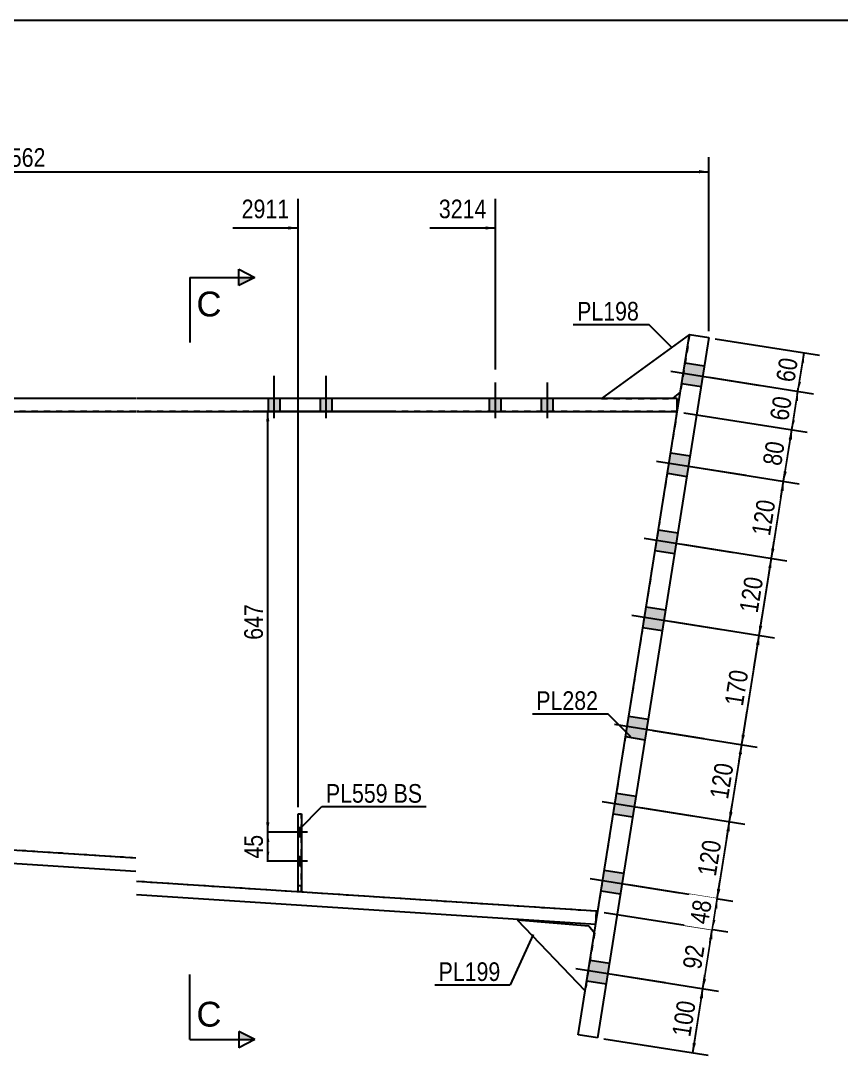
# Model space of a CAD drawing. Header units: millimetres. Extents: x -35 to 367, y -174 to 103.
# Drawn here: x 103.5 to 229.6, y -56.5 to 102.6 of the extents above; entities that cross this region are included whole.
import ezdxf

# ---------------------------------------------------------------- set-up
doc = ezdxf.new("R2010")
doc.units = ezdxf.units.MM
doc.linetypes.add('DXK_LINE_DOT1', pattern=[1.8814, 0.9407, -0.9407])
doc.linetypes.add('DXK_LINE_DOT2', pattern=[3.9198, 1.9599, -1.9599])
doc.styles.add('Arial', font='ARIAL.TTF', dxfattribs={"height": 0.2})
doc.styles.add('Arial Narrow', font='ARIALN.TTF', dxfattribs={"height": 0.2})

# ---------------------------------------------------------------- blocks, each defined once
blk = doc.blocks.new('Unknown-627307464-1210')
at = {"color": 5, "linetype": 'Continuous'}
blk.add_line((367.12, 102.62), (-32.88, 102.62), dxfattribs=at)
blk = doc.blocks.new('Part-627307464-1300 - 1231')
at = {"color": 2, "linetype": 'Continuous'}
for p, q in [((206.28, 54.38), (192.71, 44.5)), ((206.27, 54.35), (206.28, 54.38)), ((203.71, 44.5), (204.86, 45.49))]:
    blk.add_line(p, q, dxfattribs=at)
at = {"color": 7, "linetype": 'DXK_LINE_DOT1'}
for p, q in [((206.28, 54.38), (204.86, 45.49)), ((192.71, 44.5), (203.71, 44.5))]:
    blk.add_line(p, q, dxfattribs=at)
blk = doc.blocks.new('Part-627307464-1256 - 1231')
at = {"color": 2, "linetype": 'Continuous'}
for p, q in [((70.63, 44.5), (0, 44.5)), ((0, 44.5), (0, 42.5)), ((121.13, 44.5), (70.73, 44.5)), ((204.39, 44.5), (121.23, 44.5)), ((204.39, 42.5), (204.39, 44.5)), ((0, 42.5), (70.63, 42.5)), ((70.73, 42.5), (121.13, 42.5)), ((121.23, 42.5), (204.39, 42.5))]:
    blk.add_line(p, q, dxfattribs=at)
blk = doc.blocks.new('Part-627307464-1278 - 1231')
at = {"color": 2, "linetype": 'Continuous'}
for p, q in [((189.15, -53.3), (206.27, 54.35)), ((206.27, 54.35), (209.23, 53.88)), ((209.23, 53.88), (192.12, -53.77)), ((192.12, -53.77), (189.15, -53.3))]:
    blk.add_line(p, q, dxfattribs=at)
blk = doc.blocks.new('Part-627307464-1322 - 1231')
at = {"color": 2, "linetype": 'Continuous'}
for p, q in [((190.22, -46.58), (179.83, -35.7)), ((190.8, -36.62), (179.83, -35.7)), ((191.64, -37.69), (190.8, -36.62))]:
    blk.add_line(p, q, dxfattribs=at)
at = {"color": 7, "linetype": 'DXK_LINE_DOT1'}
blk.add_line((191.64, -37.69), (190.22, -46.58), dxfattribs=at)
blk = doc.blocks.new('Bolt-627307464-1468 - 1231')
at = {"linetype": 'Continuous'}
for points in [[(175.53, 42.5), (177.33, 42.5), (177.33, 44.5), (175.53, 44.5)], [(175.53, 42.5), (177.33, 42.5), (177.33, 44.5), (175.53, 44.5)], [(183.53, 42.5), (185.33, 42.5), (185.33, 44.5), (183.53, 44.5)], [(183.53, 42.5), (185.33, 42.5), (185.33, 44.5), (183.53, 44.5)]]:
    blk.add_hatch(color=3, dxfattribs=at).paths.add_polyline_path(points)
at = {"color": 3, "linetype": 'Continuous'}
for p, q in [((176.43, 41.5), (176.43, 47)), ((176.43, 41.5), (176.43, 47)), ((184.43, 41.5), (184.43, 47)), ((184.43, 41.5), (184.43, 47)), ((175.53, 42.5), (175.53, 44.5)), ((175.53, 42.5), (175.53, 44.5)), ((177.33, 42.5), (177.33, 44.5)), ((177.33, 42.5), (177.33, 44.5)), ((183.53, 42.5), (183.53, 44.5)), ((183.53, 42.5), (183.53, 44.5)), ((185.33, 42.5), (185.33, 44.5)), ((185.33, 42.5), (185.33, 44.5))]:
    blk.add_line(p, q, dxfattribs=at)
blk = doc.blocks.new('Bolt-627307464-1470 - 1231')
at = {"linetype": 'Continuous'}
for points in [[(205.58, 50.01), (205.08, 46.85), (208.04, 46.37), (208.54, 49.53)], [(205.58, 50.01), (205.08, 46.85), (208.04, 46.37), (208.54, 49.53)], [(205.58, 50.01), (205.08, 46.85), (208.04, 46.37), (208.54, 49.53)], [(205.58, 50.01), (205.08, 46.85), (208.04, 46.37), (208.54, 49.53)], [(203.38, 36.18), (202.88, 33.02), (205.84, 32.55), (206.34, 35.71)], [(203.38, 36.18), (202.88, 33.02), (205.84, 32.55), (206.34, 35.71)], [(203.38, 36.18), (202.88, 33.02), (205.84, 32.55), (206.34, 35.71)], [(203.38, 36.18), (202.88, 33.02), (205.84, 32.55), (206.34, 35.71)], [(201.5, 24.33), (201, 21.17), (203.96, 20.7), (204.46, 23.86)], [(201.5, 24.33), (201, 21.17), (203.96, 20.7), (204.46, 23.86)], [(201.5, 24.33), (201, 21.17), (203.96, 20.7), (204.46, 23.86)], [(201.5, 24.33), (201, 21.17), (203.96, 20.7), (204.46, 23.86)], [(199.61, 12.48), (199.11, 9.32), (202.07, 8.85), (202.58, 12.01)], [(199.61, 12.48), (199.11, 9.32), (202.07, 8.85), (202.58, 12.01)], [(199.61, 12.48), (199.11, 9.32), (202.07, 8.85), (202.58, 12.01)], [(199.61, 12.48), (199.11, 9.32), (202.07, 8.85), (202.58, 12.01)], [(196.94, -4.31), (196.44, -7.47), (199.4, -7.94), (199.91, -4.78)], [(196.94, -4.31), (196.44, -7.47), (199.4, -7.94), (199.91, -4.78)], [(196.94, -4.31), (196.44, -7.47), (199.4, -7.94), (199.91, -4.78)], [(196.94, -4.31), (196.44, -7.47), (199.4, -7.94), (199.91, -4.78)], [(195.06, -16.16), (194.56, -19.32), (197.52, -19.79), (198.02, -16.63)], [(195.06, -16.16), (194.56, -19.32), (197.52, -19.79), (198.02, -16.63)], [(195.06, -16.16), (194.56, -19.32), (197.52, -19.79), (198.02, -16.63)], [(195.06, -16.16), (194.56, -19.32), (197.52, -19.79), (198.02, -16.63)], [(193.17, -28.01), (192.67, -31.17), (195.63, -31.65), (196.14, -28.49)], [(193.17, -28.01), (192.67, -31.17), (195.63, -31.65), (196.14, -28.49)], [(193.17, -28.01), (192.67, -31.17), (195.63, -31.65), (196.14, -28.49)], [(193.17, -28.01), (192.67, -31.17), (195.63, -31.65), (196.14, -28.49)], [(190.98, -41.84), (190.47, -45), (193.44, -45.47), (193.94, -42.31)], [(190.98, -41.84), (190.47, -45), (193.44, -45.47), (193.94, -42.31)], [(190.98, -41.84), (190.47, -45), (193.44, -45.47), (193.94, -42.31)], [(190.98, -41.84), (190.47, -45), (193.44, -45.47), (193.94, -42.31)]]:
    blk.add_hatch(color=3, dxfattribs=at).paths.add_polyline_path(points)
at = {"color": 3, "linetype": 'Continuous'}
for p, q in [((205.58, 50.01), (208.54, 49.53)), ((205.58, 50.01), (208.54, 49.53)), ((205.58, 50.01), (208.54, 49.53)), ((205.58, 50.01), (208.54, 49.53)), ((203.38, 48.74), (217.18, 46.54)), ((203.38, 48.74), (217.18, 46.54)), ((203.38, 48.74), (217.18, 46.54)), ((203.38, 48.74), (217.18, 46.54)), ((205.08, 46.85), (208.04, 46.37)), ((205.08, 46.85), (208.04, 46.37)), ((205.08, 46.85), (208.04, 46.37)), ((205.08, 46.85), (208.04, 46.37)), ((203.38, 36.18), (206.34, 35.71)), ((203.38, 36.18), (206.34, 35.71)), ((203.38, 36.18), (206.34, 35.71)), ((203.38, 36.18), (206.34, 35.71)), ((201.18, 34.91), (214.98, 32.71)), ((201.18, 34.91), (214.98, 32.71)), ((201.18, 34.91), (214.98, 32.71)), ((201.18, 34.91), (214.98, 32.71)), ((202.88, 33.02), (205.84, 32.55)), ((202.88, 33.02), (205.84, 32.55)), ((202.88, 33.02), (205.84, 32.55)), ((202.88, 33.02), (205.84, 32.55)), ((201.5, 24.33), (204.46, 23.86)), ((201.5, 24.33), (204.46, 23.86)), ((201.5, 24.33), (204.46, 23.86)), ((201.5, 24.33), (204.46, 23.86)), ((199.3, 23.06), (213.1, 20.86)), ((199.3, 23.06), (213.1, 20.86)), ((199.3, 23.06), (213.1, 20.86)), ((199.3, 23.06), (213.1, 20.86)), ((201, 21.17), (203.96, 20.7)), ((201, 21.17), (203.96, 20.7)), ((201, 21.17), (203.96, 20.7)), ((201, 21.17), (203.96, 20.7)), ((197.41, 11.21), (211.21, 9.01)), ((197.41, 11.21), (211.21, 9.01)), ((197.41, 11.21), (211.21, 9.01)), ((197.41, 11.21), (211.21, 9.01)), ((199.61, 12.48), (202.58, 12.01)), ((199.61, 12.48), (202.58, 12.01)), ((199.61, 12.48), (202.58, 12.01)), ((199.61, 12.48), (202.58, 12.01)), ((199.11, 9.32), (202.07, 8.85)), ((199.11, 9.32), (202.07, 8.85)), ((199.11, 9.32), (202.07, 8.85)), ((199.11, 9.32), (202.07, 8.85)), ((196.94, -4.31), (199.91, -4.78)), ((196.94, -4.31), (199.91, -4.78)), ((196.94, -4.31), (199.91, -4.78)), ((196.94, -4.31), (199.91, -4.78)), ((194.74, -5.58), (208.54, -7.78)), ((194.74, -5.58), (208.54, -7.78)), ((194.74, -5.58), (208.54, -7.78)), ((194.74, -5.58), (208.54, -7.78)), ((196.44, -7.47), (199.4, -7.94)), ((196.44, -7.47), (199.4, -7.94)), ((196.44, -7.47), (199.4, -7.94)), ((196.44, -7.47), (199.4, -7.94)), ((192.86, -17.43), (206.66, -19.63)), ((192.86, -17.43), (206.66, -19.63)), ((192.86, -17.43), (206.66, -19.63)), ((192.86, -17.43), (206.66, -19.63)), ((195.06, -16.16), (198.02, -16.63)), ((195.06, -16.16), (198.02, -16.63)), ((195.06, -16.16), (198.02, -16.63)), ((195.06, -16.16), (198.02, -16.63)), ((194.56, -19.32), (197.52, -19.79)), ((194.56, -19.32), (197.52, -19.79)), ((194.56, -19.32), (197.52, -19.79)), ((194.56, -19.32), (197.52, -19.79)), ((193.17, -28.01), (196.14, -28.49)), ((193.17, -28.01), (196.14, -28.49)), ((193.17, -28.01), (196.14, -28.49)), ((193.17, -28.01), (196.14, -28.49)), ((190.97, -29.28), (204.77, -31.48)), ((190.97, -29.28), (204.77, -31.48)), ((190.97, -29.28), (204.77, -31.48)), ((190.97, -29.28), (204.77, -31.48)), ((192.67, -31.17), (195.63, -31.65)), ((192.67, -31.17), (195.63, -31.65)), ((192.67, -31.17), (195.63, -31.65)), ((192.67, -31.17), (195.63, -31.65)), ((190.98, -41.84), (193.94, -42.31)), ((190.98, -41.84), (193.94, -42.31)), ((190.98, -41.84), (193.94, -42.31)), ((190.98, -41.84), (193.94, -42.31)), ((188.77, -43.11), (202.58, -45.3)), ((188.77, -43.11), (202.58, -45.3)), ((188.77, -43.11), (202.58, -45.3)), ((188.77, -43.11), (202.58, -45.3)), ((190.47, -45), (193.44, -45.47)), ((190.47, -45), (193.44, -45.47)), ((190.47, -45), (193.44, -45.47)), ((190.47, -45), (193.44, -45.47))]:
    blk.add_line(p, q, dxfattribs=at)
blk = doc.blocks.new('Part-627307464-1410 - 1231')
at = {"color": 2, "linetype": 'Continuous'}
for p, q in [((-0.13, -14.5), (0, -12.5)), ((70.63, -17.07), (0, -12.5)), ((-0.13, -14.5), (70.63, -19.08)), ((121.13, -26.14), (70.73, -22.88)), ((70.73, -24.88), (121.13, -28.15)), ((191.96, -34.32), (121.23, -29.74)), ((121.23, -31.75), (191.84, -36.32)), ((191.84, -36.32), (191.96, -34.32))]:
    blk.add_line(p, q, dxfattribs=at)
blk = doc.blocks.new('Bolt-627307464-1474 - 1231')
at = {"color": 3, "linetype": 'DXK_LINE_DOT2'}
for p, q in [((146.61, -21.47), (146.11, -21.47)), ((147.41, -22.17), (146.11, -22.17)), ((146.61, -22.87), (146.11, -22.87)), ((146.61, -25.94), (146.11, -25.94)), ((147.41, -26.64), (146.11, -26.64)), ((146.61, -27.34), (146.11, -27.34))]:
    blk.add_line(p, q, dxfattribs=at)
blk = doc.blocks.new('Part-627307464-1459 - 1231')
at = {"color": 7, "linetype": 'DXK_LINE_DOT1'}
for p, q in [((146.11, -31.34), (146.11, -19.34)), ((146.11, -19.34), (146.61, -19.34)), ((146.61, -31.34), (146.61, -19.34)), ((146.11, -30.34), (146.61, -30.34)), ((146.61, -31.34), (146.11, -31.34))]:
    blk.add_line(p, q, dxfattribs=at)
blk = doc.blocks.new('Part-627307464-1464 - 1231')
at = {"color": 2, "linetype": 'Continuous'}
for p, q in [((146.11, -31.34), (146.11, -19.34)), ((146.11, -19.34), (146.61, -19.34)), ((146.61, -19.34), (146.61, -31.34)), ((146.61, -31.34), (146.11, -31.34))]:
    blk.add_line(p, q, dxfattribs=at)
blk = doc.blocks.new('Part-627307464-1465 - 1231')
at = {"color": 7, "linetype": 'DXK_LINE_DOT1'}
for p, q in [((0, 42.5), (0, -12.5)), ((70.63, 42.5), (0, 42.5)), ((121.13, 42.5), (70.73, 42.5)), ((204.39, 42.5), (121.23, 42.5)), ((192.17, -34.34), (204.39, 42.5)), ((70.63, -17.07), (0, -12.5)), ((121.13, -26.14), (70.73, -22.88)), ((191.96, -34.32), (121.23, -29.74))]:
    blk.add_line(p, q, dxfattribs=at)
at = {"color": 2, "linetype": 'Continuous'}
blk.add_line((192.17, -34.34), (191.96, -34.32), dxfattribs=at)
blk = doc.blocks.new('Bolt-627307464-1469 - 1231')
at = {"linetype": 'Continuous'}
for points in [[(141.53, 42.5), (143.33, 42.5), (143.33, 44.5), (141.53, 44.5)], [(141.53, 42.5), (143.33, 42.5), (143.33, 44.5), (141.53, 44.5)], [(149.53, 42.5), (151.33, 42.5), (151.33, 44.5), (149.53, 44.5)], [(149.53, 42.5), (151.33, 42.5), (151.33, 44.5), (149.53, 44.5)]]:
    blk.add_hatch(color=3, dxfattribs=at).paths.add_polyline_path(points)
at = {"color": 3, "linetype": 'Continuous'}
for p, q in [((142.43, 41.5), (142.43, 48)), ((142.43, 41.5), (142.43, 48)), ((150.43, 41.5), (150.43, 48)), ((150.43, 41.5), (150.43, 48)), ((141.53, 42.5), (141.53, 44.5)), ((141.53, 42.5), (141.53, 44.5)), ((143.33, 42.5), (143.33, 44.5)), ((143.33, 42.5), (143.33, 44.5)), ((149.53, 42.5), (149.53, 44.5)), ((149.53, 42.5), (149.53, 44.5)), ((151.33, 42.5), (151.33, 44.5)), ((151.33, 42.5), (151.33, 44.5))]:
    blk.add_line(p, q, dxfattribs=at)
blk = doc.blocks.new('Bolt-627307464-1475 - 1231')
at = {"linetype": 'Continuous'}
for points in [[(146.61, -22.87), (146.61, -21.47), (146.11, -21.47), (146.11, -22.87)], [(146.61, -27.34), (146.61, -25.94), (146.11, -25.94), (146.11, -27.34)]]:
    blk.add_hatch(color=3, dxfattribs=at).paths.add_polyline_path(points)
at = {"color": 3, "linetype": 'Continuous'}
for p, q in [((147.56, -22.17), (144.26, -22.17)), ((146.61, -21.47), (146.11, -21.47)), ((146.61, -22.87), (146.11, -22.87)), ((147.56, -26.64), (144.26, -26.64)), ((146.61, -25.94), (146.11, -25.94)), ((146.61, -27.34), (146.11, -27.34))]:
    blk.add_line(p, q, dxfattribs=at)
blk = doc.blocks.new('StraightDimension-627307464-5376 - 1231')
at = {"linetype": 'Continuous'}
for points in [[(220.25, 30.36), (220.73, 31.8), (220.74, 30.28)], [(219.33, 21.39), (218.85, 19.95), (218.84, 21.47)]]:
    blk.add_hatch(color=7, dxfattribs=at).paths.add_polyline_path(points)
at = {"color": 7, "linetype": 'Continuous'}
for p, q in [((207.08, 33.97), (223.1, 31.42)), ((218.85, 19.95), (220.73, 31.8)), ((205.2, 22.12), (221.22, 19.57))]:
    blk.add_line(p, q, dxfattribs=at)
at = {"color": 0}
blk.add_wipeout([(220.17, 29.2), (216.02, 29.86), (214.97, 23.26), (219.12, 22.6)], dxfattribs=at)
at = {"color": 3, "style": 'Arial Narrow'}
blk.add_text('120', height=2.863, rotation=80.9647, dxfattribs=at).set_placement((218.62, 23.28))
blk = doc.blocks.new('StraightDimension-627307464-5380 - 1231')
at = {"linetype": 'Continuous'}
for points in [[(211.93, -21.98), (212.41, -20.54), (212.42, -22.06)], [(211.01, -30.95), (210.53, -32.39), (210.51, -30.87)]]:
    blk.add_hatch(color=7, dxfattribs=at).paths.add_polyline_path(points)
at = {"color": 7, "linetype": 'Continuous'}
for p, q in [((198.76, -18.37), (214.78, -20.92)), ((210.53, -32.39), (212.41, -20.54)), ((196.87, -30.22), (212.9, -32.77))]:
    blk.add_line(p, q, dxfattribs=at)
at = {"color": 0}
blk.add_wipeout([(211.84, -23.14), (207.7, -22.48), (206.65, -29.09), (210.79, -29.74)], dxfattribs=at)
at = {"color": 3, "style": 'Arial Narrow'}
blk.add_text('120', height=2.863, rotation=80.9647, dxfattribs=at).set_placement((210.3, -29.06))
blk = doc.blocks.new('StraightDimension-627307464-2593 - 1231')
at = {"linetype": 'Continuous'}
for points in [[(141.18, 41), (141.43, 42.5), (141.68, 41)], [(141.68, -20.67), (141.43, -22.17), (141.18, -20.67)]]:
    blk.add_hatch(color=7, dxfattribs=at).paths.add_polyline_path(points)
at = {"color": 7, "linetype": 'Continuous'}
for p, q in [((160.27, 42.5), (139.18, 42.5)), ((141.43, -22.17), (141.43, 42.5)), ((145.61, -22.17), (139.18, -22.17))]:
    blk.add_line(p, q, dxfattribs=at)
at = {"color": 0}
blk.add_wipeout([(141.28, 13.51), (137.08, 13.51), (137.08, 6.82), (141.28, 6.82)], dxfattribs=at)
at = {"color": 3, "style": 'Arial Narrow'}
blk.add_text('647', height=2.863, rotation=90.0002, dxfattribs=at).set_placement((140.68, 7.42))
blk = doc.blocks.new('StraightDimension-627307464-6380 - 1231')
at = {"linetype": 'Continuous'}
blk.add_hatch(color=7, dxfattribs=at).paths.add_polyline_path([(144.61, 70.99), (146.11, 70.74), (144.61, 70.49)])
at = {"color": 7, "linetype": 'Continuous'}
for p, q in [((146.11, -18.34), (146.11, 75.24)), ((136.04, 70.74), (146.11, 70.74))]:
    blk.add_line(p, q, dxfattribs=at)
at = {"color": 0}
blk.add_wipeout([(145.33, 71.64), (145.33, 75.84), (136.82, 75.84), (136.82, 71.64)], dxfattribs=at)
at = {"color": 3, "style": 'Arial Narrow'}
blk.add_text('2911', height=2.863, dxfattribs=at).set_placement((137.42, 72.24))
blk = doc.blocks.new('StraightDimension-627307464-5383 - 1231')
at = {"linetype": 'Continuous'}
for points in [[(207.84, -47.66), (208.33, -46.22), (208.34, -47.74)], [(207.24, -54.65), (206.76, -56.1), (206.74, -54.57)]]:
    blk.add_hatch(color=7, dxfattribs=at).paths.add_polyline_path(points)
at = {"color": 7, "linetype": 'Continuous'}
for p, q in [((194.67, -44.05), (210.7, -46.6)), ((206.76, -56.1), (208.33, -46.22)), ((193.1, -53.92), (209.13, -56.47))]:
    blk.add_line(p, q, dxfattribs=at)
at = {"color": 0}
blk.add_wipeout([(207.92, -47.83), (203.77, -47.17), (202.72, -53.78), (206.87, -54.43)], dxfattribs=at)
at = {"color": 3, "style": 'Arial Narrow'}
blk.add_text('100', height=2.863, rotation=80.9647, dxfattribs=at).set_placement((206.37, -53.75))
blk = doc.blocks.new('StraightDimension-627307464-5373 - 1231')
at = {"linetype": 'Continuous'}
for points in [[(223.39, 50.11), (223.87, 51.55), (223.89, 50.03)], [(223.41, 47.07), (222.93, 45.63), (222.92, 47.15)]]:
    blk.add_hatch(color=7, dxfattribs=at).paths.add_polyline_path(points)
at = {"color": 7, "linetype": 'Continuous'}
for p, q in [((210.22, 53.72), (226.24, 51.18)), ((222.93, 45.63), (223.87, 51.55)), ((209.28, 47.8), (225.3, 45.25))]:
    blk.add_line(p, q, dxfattribs=at)
at = {"color": 0}
blk.add_wipeout([(223.64, 51.01), (219.49, 51.67), (218.73, 46.87), (222.87, 46.21)], dxfattribs=at)
at = {"color": 3, "style": 'Arial Narrow'}
blk.add_text('60', height=2.863, rotation=80.9647, dxfattribs=at).set_placement((222.37, 46.9))
blk = doc.blocks.new('StraightDimension-627307464-5382 - 1231')
at = {"linetype": 'Continuous'}
for points in [[(209.29, -38.58), (209.77, -37.14), (209.78, -38.66)], [(208.81, -44.78), (208.33, -46.22), (208.32, -44.7)]]:
    blk.add_hatch(color=7, dxfattribs=at).paths.add_polyline_path(points)
at = {"color": 7, "linetype": 'Continuous'}
for p, q in [((193.16, -34.49), (212.14, -37.51)), ((208.33, -46.22), (209.77, -37.14)), ((194.67, -44.05), (210.7, -46.6))]:
    blk.add_line(p, q, dxfattribs=at)
at = {"color": 0}
blk.add_wipeout([(209.28, -39.26), (205.13, -38.6), (204.37, -43.39), (208.52, -44.05)], dxfattribs=at)
at = {"color": 3, "style": 'Arial Narrow'}
blk.add_text('92', height=2.863, rotation=80.9647, dxfattribs=at).set_placement((208.02, -43.37))
blk = doc.blocks.new('StraightDimension-627307464-6379 - 1231')
at = {"linetype": 'Continuous'}
blk.add_hatch(color=7, dxfattribs=at).paths.add_polyline_path([(174.93, 70.99), (176.43, 70.74), (174.93, 70.49)])
at = {"color": 7, "linetype": 'Continuous'}
for p, q in [((176.43, 49), (176.43, 75.24)), ((166.37, 70.74), (176.43, 70.74))]:
    blk.add_line(p, q, dxfattribs=at)
at = {"color": 0}
blk.add_wipeout([(175.65, 71.64), (175.65, 75.84), (167.14, 75.84), (167.14, 71.64)], dxfattribs=at)
at = {"color": 3, "style": 'Arial Narrow'}
blk.add_text('3214', height=2.863, dxfattribs=at).set_placement((167.74, 72.24))
blk = doc.blocks.new('StraightDimension-627307464-1748 - 1231')
at = {"linetype": 'Continuous'}
for points in [[(-0.5, 79.15), (-2, 79.4), (-0.5, 79.65)], [(207.73, 79.65), (209.23, 79.4), (207.73, 79.15)]]:
    blk.add_hatch(color=7, dxfattribs=at).paths.add_polyline_path(points)
at = {"color": 7, "linetype": 'Continuous'}
for p, q in [((-2, 53.5), (-2, 81.65)), ((209.23, 54.88), (209.23, 81.65)), ((-2, 79.4), (209.23, 79.4))]:
    blk.add_line(p, q, dxfattribs=at)
at = {"color": 0}
blk.add_wipeout([(107.87, 79.55), (107.87, 83.75), (99.36, 83.75), (99.36, 79.55)], dxfattribs=at)
at = {"color": 3, "style": 'Arial Narrow'}
blk.add_text('3562', height=2.863, dxfattribs=at).set_placement((99.96, 80.15))
blk = doc.blocks.new('StraightDimension-627307464-2594 - 1231')
at = {"linetype": 'Continuous'}
for points in [[(141.18, -23.67), (141.43, -22.17), (141.68, -23.67)], [(141.68, -25.14), (141.43, -26.64), (141.18, -25.14)]]:
    blk.add_hatch(color=7, dxfattribs=at).paths.add_polyline_path(points)
at = {"color": 7, "linetype": 'Continuous'}
for p, q in [((145.61, -22.17), (139.18, -22.17)), ((141.43, -26.64), (141.43, -22.17)), ((145.61, -26.64), (139.18, -26.64))]:
    blk.add_line(p, q, dxfattribs=at)
at = {"color": 0}
blk.add_wipeout([(141.28, -21.98), (137.08, -21.98), (137.08, -26.83), (141.28, -26.83)], dxfattribs=at)
at = {"color": 3, "style": 'Arial Narrow'}
blk.add_text('45', height=2.863, rotation=90.0002, dxfattribs=at).set_placement((140.68, -26.23))
blk = doc.blocks.new('StraightDimension-627307464-5381 - 1231')
at = {"linetype": 'Continuous'}
for points in [[(210.04, -33.84), (210.53, -32.39), (210.54, -33.91)], [(210.25, -35.69), (209.77, -37.14), (209.76, -35.62)]]:
    blk.add_hatch(color=7, dxfattribs=at).paths.add_polyline_path(points)
at = {"color": 7, "linetype": 'Continuous'}
for p, q in [((196.87, -30.22), (212.9, -32.77)), ((209.77, -37.14), (210.53, -32.39)), ((193.16, -34.49), (212.14, -37.51))]:
    blk.add_line(p, q, dxfattribs=at)
at = {"color": 0}
blk.add_wipeout([(210.38, -32.34), (206.23, -31.68), (205.47, -36.48), (209.62, -37.14)], dxfattribs=at)
at = {"color": 3, "style": 'Arial Narrow'}
blk.add_text('48', height=2.863, rotation=80.9647, dxfattribs=at).set_placement((209.12, -36.45))
blk = doc.blocks.new('StraightDimension-627307464-5374 - 1231')
at = {"linetype": 'Continuous'}
for points in [[(222.45, 44.18), (222.93, 45.63), (222.94, 44.11)], [(222.47, 41.14), (221.99, 39.7), (221.98, 41.22)]]:
    blk.add_hatch(color=7, dxfattribs=at).paths.add_polyline_path(points)
at = {"color": 7, "linetype": 'Continuous'}
for p, q in [((209.28, 47.8), (225.3, 45.25)), ((221.99, 39.7), (222.93, 45.63)), ((205.37, 42.34), (224.36, 39.32))]:
    blk.add_line(p, q, dxfattribs=at)
at = {"color": 0}
blk.add_wipeout([(222.69, 45.09), (218.55, 45.74), (217.78, 40.95), (221.93, 40.29)], dxfattribs=at)
at = {"color": 3, "style": 'Arial Narrow'}
blk.add_text('60', height=2.863, rotation=80.9647, dxfattribs=at).set_placement((221.43, 40.98))
blk = doc.blocks.new('StraightDimension-627307464-5375 - 1231')
at = {"linetype": 'Continuous'}
for points in [[(221.51, 38.26), (221.99, 39.7), (222, 38.18)], [(221.22, 33.24), (220.73, 31.8), (220.72, 33.32)]]:
    blk.add_hatch(color=7, dxfattribs=at).paths.add_polyline_path(points)
at = {"color": 7, "linetype": 'Continuous'}
for p, q in [((205.37, 42.34), (224.36, 39.32)), ((220.73, 31.8), (221.99, 39.7)), ((207.08, 33.97), (223.1, 31.42))]:
    blk.add_line(p, q, dxfattribs=at)
at = {"color": 0}
blk.add_wipeout([(221.59, 38.17), (217.45, 38.83), (216.68, 34.04), (220.83, 33.38)], dxfattribs=at)
at = {"color": 3, "style": 'Arial Narrow'}
blk.add_text('80', height=2.863, rotation=80.9647, dxfattribs=at).set_placement((220.33, 34.06))
blk = doc.blocks.new('StraightDimension-627307464-5377 - 1231')
at = {"linetype": 'Continuous'}
for points in [[(218.37, 18.51), (218.85, 19.95), (218.86, 18.43)], [(217.45, 9.54), (216.96, 8.1), (216.95, 9.62)]]:
    blk.add_hatch(color=7, dxfattribs=at).paths.add_polyline_path(points)
at = {"color": 7, "linetype": 'Continuous'}
for p, q in [((205.2, 22.12), (221.22, 19.57)), ((216.96, 8.1), (218.85, 19.95)), ((203.31, 10.27), (219.33, 7.72))]:
    blk.add_line(p, q, dxfattribs=at)
at = {"color": 0}
blk.add_wipeout([(218.28, 17.35), (214.13, 18.01), (213.09, 11.41), (217.23, 10.75)], dxfattribs=at)
at = {"color": 3, "style": 'Arial Narrow'}
blk.add_text('120', height=2.863, rotation=80.9647, dxfattribs=at).set_placement((216.73, 11.43))
blk = doc.blocks.new('StraightDimension-627307464-5378 - 1231')
at = {"linetype": 'Continuous'}
for points in [[(216.48, 6.66), (216.96, 8.1), (216.98, 6.58)], [(214.78, -7.25), (214.29, -8.69), (214.28, -7.17)]]:
    blk.add_hatch(color=7, dxfattribs=at).paths.add_polyline_path(points)
at = {"color": 7, "linetype": 'Continuous'}
for p, q in [((203.31, 10.27), (219.33, 7.72)), ((214.29, -8.69), (216.96, 8.1)), ((200.64, -6.52), (216.66, -9.07))]:
    blk.add_line(p, q, dxfattribs=at)
at = {"color": 0}
blk.add_wipeout([(216.01, 3.03), (211.86, 3.69), (210.81, -2.91), (214.96, -3.57)], dxfattribs=at)
at = {"color": 3, "style": 'Arial Narrow'}
blk.add_text('170', height=2.863, rotation=80.9647, dxfattribs=at).set_placement((214.46, -2.89))
blk = doc.blocks.new('StraightDimension-627307464-5379 - 1231')
at = {"linetype": 'Continuous'}
for points in [[(213.81, -10.13), (214.29, -8.69), (214.31, -10.21)], [(212.89, -19.1), (212.41, -20.54), (212.4, -19.02)]]:
    blk.add_hatch(color=7, dxfattribs=at).paths.add_polyline_path(points)
at = {"color": 7, "linetype": 'Continuous'}
for p, q in [((200.64, -6.52), (216.66, -9.07)), ((212.41, -20.54), (214.29, -8.69)), ((198.76, -18.37), (214.78, -20.92))]:
    blk.add_line(p, q, dxfattribs=at)
at = {"color": 0}
blk.add_wipeout([(213.73, -11.29), (209.58, -10.63), (208.53, -17.23), (212.68, -17.89)], dxfattribs=at)
at = {"color": 3, "style": 'Arial Narrow'}
blk.add_text('120', height=2.863, rotation=80.9647, dxfattribs=at).set_placement((212.18, -17.21))
blk = doc.blocks.new('Mark-627307464-1296 - 1231')
at = {"color": 7, "linetype": 'Continuous'}
blk.add_line((203.53, 52.37), (200, 55.91), dxfattribs=at)
at = {"color": 0}
blk.add_wipeout([(198.5, 56.51), (198.5, 59.51), (188.99, 59.51), (188.99, 56.51)], dxfattribs=at)
blk.add_wipeout([(198.5, 56.51), (198.5, 59.51), (188.99, 59.51), (188.99, 56.51)], dxfattribs=at)
at = {"color": 7, "linetype": 'Continuous'}
blk.add_line((188.39, 55.91), (200, 55.91), dxfattribs=at)
at = {"color": 3, "style": 'Arial Narrow'}
blk.add_text('PL198', height=2.863, dxfattribs=at).set_placement((188.99, 56.51))
blk = doc.blocks.new('MarkSet-627307464-1855 - 1231')
at = {"color": 0}
for points in [[(159.88, -17.63), (159.88, -14.63), (150.37, -14.63), (150.37, -17.63)], [(165.16, -17.63), (165.16, -14.63), (160.78, -14.63), (160.78, -17.63)]]:
    blk.add_wipeout(points, dxfattribs=at)
for points in [[(159.88, -17.63), (159.88, -14.63), (150.37, -14.63), (150.37, -17.63)], [(165.16, -17.63), (165.16, -14.63), (160.78, -14.63), (160.78, -17.63)]]:
    blk.add_wipeout(points, dxfattribs=at)
at = {"color": 7, "linetype": 'Continuous'}
for p, q in [((146.24, -21.77), (149.77, -18.23)), ((149.77, -18.23), (165.76, -18.23))]:
    blk.add_line(p, q, dxfattribs=at)
at = {"color": 3, "style": 'Arial Narrow'}
for s, p in [('PL559', (150.37, -17.63)), ('BS', (160.78, -17.63))]:
    blk.add_text(s, height=2.863, dxfattribs=at).set_placement(p)
blk = doc.blocks.new('Mark-627307464-1274 - 1231')
at = {"color": 7, "linetype": 'Continuous'}
blk.add_line((197.25, -7.49), (193.71, -3.96), dxfattribs=at)
at = {"color": 0}
blk.add_wipeout([(192.21, -3.36), (192.21, -0.36), (182.71, -0.36), (182.71, -3.36)], dxfattribs=at)
blk.add_wipeout([(192.21, -3.36), (192.21, -0.36), (182.71, -0.36), (182.71, -3.36)], dxfattribs=at)
at = {"color": 7, "linetype": 'Continuous'}
blk.add_line((182.11, -3.96), (193.71, -3.96), dxfattribs=at)
at = {"color": 3, "style": 'Arial Narrow'}
blk.add_text('PL282', height=2.863, dxfattribs=at).set_placement((182.71, -3.36))
blk = doc.blocks.new('Mark-627307464-1318 - 1231')
at = {"color": 7, "linetype": 'Continuous'}
blk.add_line((182.22, -37.91), (178.69, -45.64), dxfattribs=at)
at = {"color": 0}
blk.add_wipeout([(177.19, -45.04), (177.19, -42.04), (167.69, -42.04), (167.69, -45.04)], dxfattribs=at)
blk.add_wipeout([(177.19, -45.04), (177.19, -42.04), (167.69, -42.04), (167.69, -45.04)], dxfattribs=at)
at = {"color": 7, "linetype": 'Continuous'}
blk.add_line((167.09, -45.64), (178.69, -45.64), dxfattribs=at)
at = {"color": 3, "style": 'Arial Narrow'}
blk.add_text('PL199', height=2.863, dxfattribs=at).set_placement((167.69, -45.04))
blk = doc.blocks.new('SectionMark-627307464-1836 - 1231')
at = {"linetype": 'Continuous'}
for points in [[(136.97, 61.89), (136.97, 63.14), (139.47, 63.14)], [(136.97, -54.06), (136.97, -52.81), (139.47, -54.06)]]:
    blk.add_hatch(color=30, dxfattribs=at).paths.add_polyline_path(points)
at = {"color": 30, "linetype": 'Continuous'}
for p, q in [((136.97, 61.89), (136.97, 64.39)), ((136.97, 64.39), (139.47, 63.14)), ((129.47, 63.14), (129.47, 53.14)), ((129.47, 63.14), (139.47, 63.14)), ((139.47, 63.14), (136.97, 61.89)), ((129.47, -54.06), (129.47, -44.06)), ((129.47, -54.06), (139.47, -54.06)), ((139.47, -54.06), (136.97, -52.81)), ((136.97, -52.81), (136.97, -55.31)), ((139.47, -54.06), (136.97, -55.31))]:
    blk.add_line(p, q, dxfattribs=at)
at = {"color": 0, "linetype": 'Continuous'}
for points in [[(134.32, 57.14), (134.32, 61.14), (130.47, 61.14), (130.47, 57.14)], [(134.32, -52.06), (134.32, -48.06), (130.47, -48.06), (130.47, -52.06)]]:
    blk.add_wipeout(points, dxfattribs=at)
at = {"color": 96, "linetype": 'Continuous', "style": 'Arial'}
for p in [(130.47, 57.14), (130.47, -52.06)]:
    blk.add_text('C', height=3.82, dxfattribs=at).set_placement(p)

msp = doc.modelspace()

# ---------------------------------------------------------------- block references
for name in ['Unknown-627307464-1210', 'Part-627307464-1278 - 1231', 'Part-627307464-1300 - 1231', 'Bolt-627307464-1470 - 1231', 'Bolt-627307464-1469 - 1231', 'Bolt-627307464-1468 - 1231', 'Part-627307464-1256 - 1231', 'Part-627307464-1465 - 1231', 'Part-627307464-1410 - 1231', 'Part-627307464-1459 - 1231', 'Part-627307464-1464 - 1231', 'Bolt-627307464-1475 - 1231', 'Bolt-627307464-1474 - 1231', 'Part-627307464-1322 - 1231']:
    msp.add_blockref(name, (0, 0))

# ---------------------------------------------------------------- next in the draw order: block references
for name in ['StraightDimension-627307464-6379 - 1231', 'StraightDimension-627307464-5373 - 1231', 'StraightDimension-627307464-2593 - 1231', 'StraightDimension-627307464-5376 - 1231', 'Mark-627307464-1274 - 1231', 'StraightDimension-627307464-5380 - 1231', 'Mark-627307464-1318 - 1231', 'StraightDimension-627307464-5383 - 1231']:
    msp.add_blockref(name, (0, 0))

# ---------------------------------------------------------------- next in the draw order: block references
for name in ['StraightDimension-627307464-6380 - 1231', 'StraightDimension-627307464-5374 - 1231', 'StraightDimension-627307464-5377 - 1231', 'StraightDimension-627307464-2594 - 1231', 'StraightDimension-627307464-5382 - 1231']:
    msp.add_blockref(name, (0, 0))

# ---------------------------------------------------------------- next in the draw order: block references
for name in ['StraightDimension-627307464-1748 - 1231', 'StraightDimension-627307464-5375 - 1231', 'StraightDimension-627307464-5378 - 1231', 'MarkSet-627307464-1855 - 1231', 'StraightDimension-627307464-5381 - 1231']:
    msp.add_blockref(name, (0, 0))

# ---------------------------------------------------------------- next in the draw order: block references
for name in ['SectionMark-627307464-1836 - 1231', 'Mark-627307464-1296 - 1231', 'StraightDimension-627307464-5379 - 1231']:
    msp.add_blockref(name, (0, 0))

doc.saveas('drawing.dxf')
